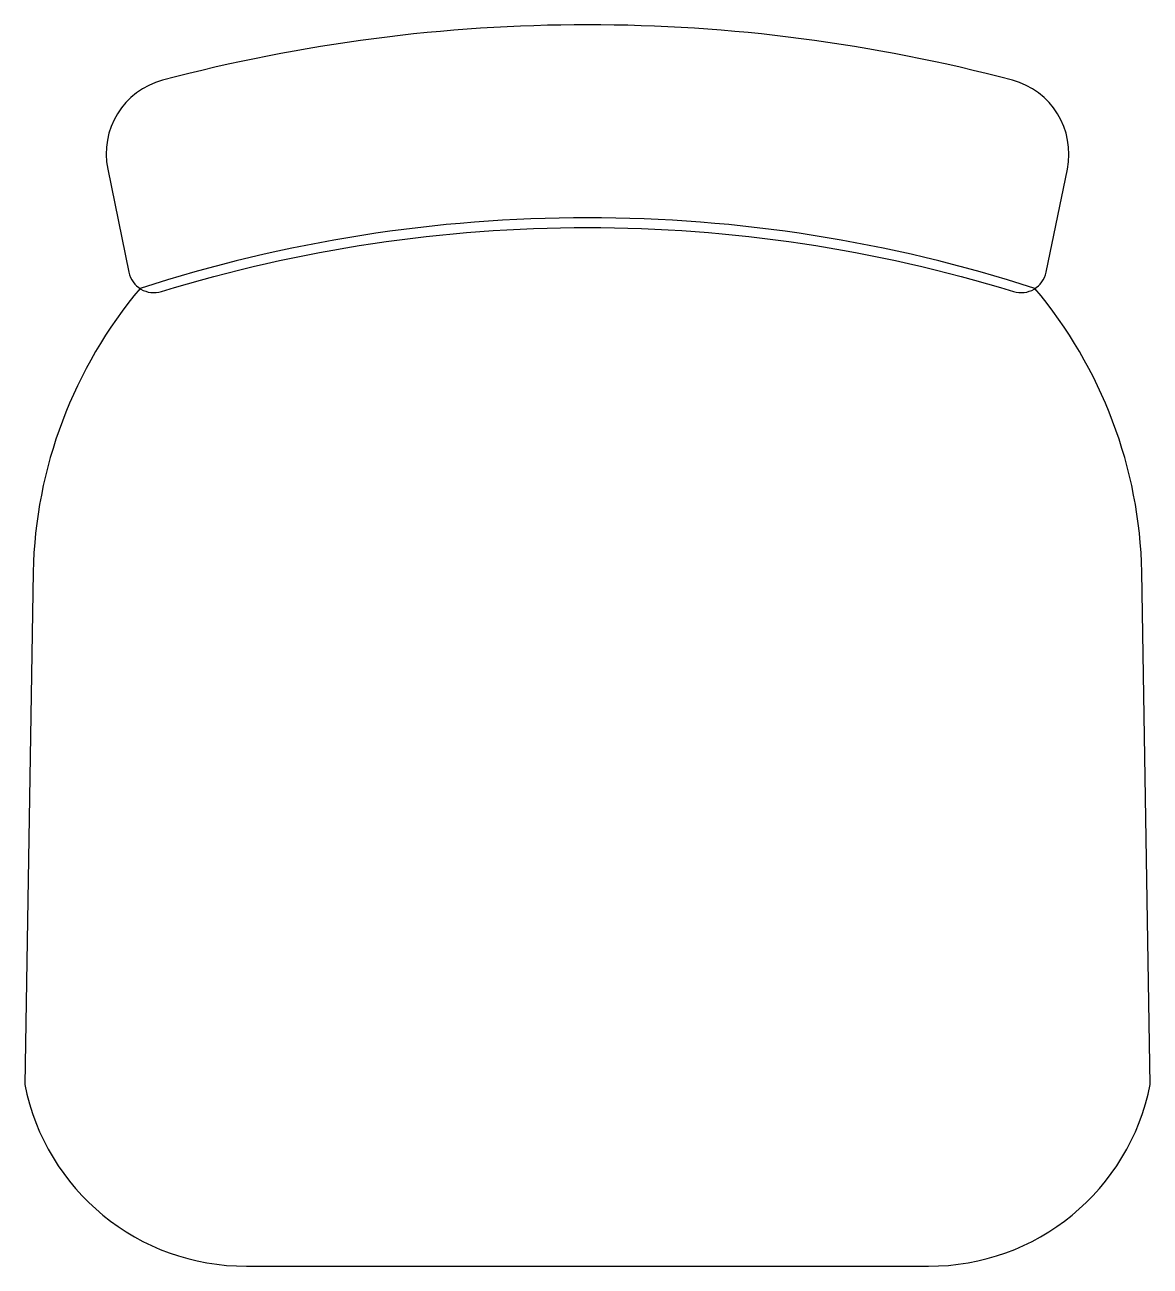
# Model space of a CAD drawing. Header units: millimetres. Extents: x -238 to 237, y -254 to 270.
import ezdxf

# ---------------------------------------------------------------- set-up
doc = ezdxf.new("R2010")
doc.units = ezdxf.units.MM
doc.header["$LTSCALE"] = 0.001

msp = doc.modelspace()

# ---------------------------------------------------------------- linework, layer by layer
for points in [[(-194.49, 165.84, 0.445735), (-180.79, 157.74, -0.149974), (179.21, 157.74, 0.445735), (192.91, 165.84), (201.91, 209.44, 0.397767), (178.71, 246.94, 0.130549), (-180.29, 246.94, 0.397767), (-203.49, 209.44), (-194.49, 165.84)], [(-189.79, 159.04, 0.171067), (-234.99, 39.24), (-238.49, -177.16, 0.360184), (-144.79, -253.96), (143.21, -253.96, 0.360184), (236.91, -177.16), (233.41, 39.24, 0.171067), (188.21, 159.04, 0.157846), (-189.79, 159.04)]]:
    msp.add_lwpolyline(points, format="xyb")

doc.saveas('drawing.dxf')
